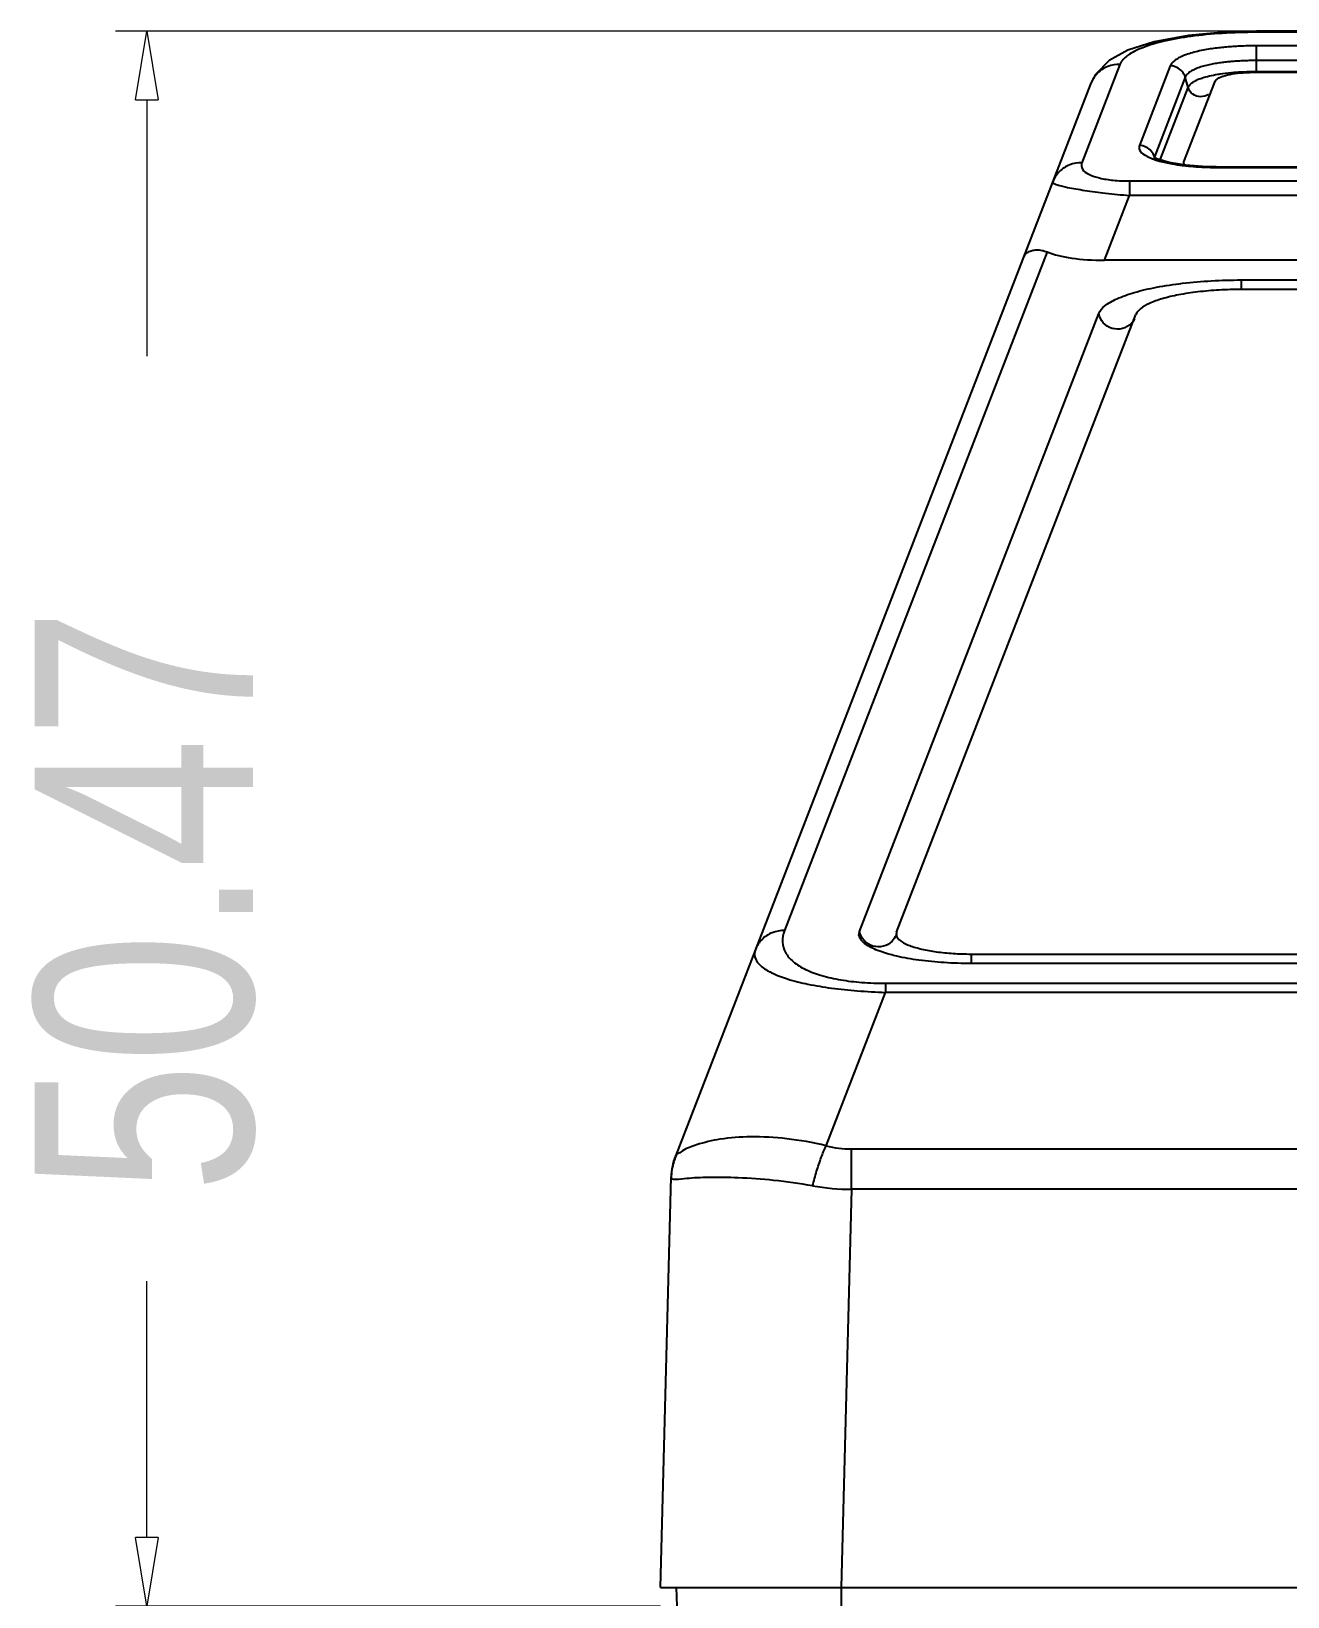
# Model space of a CAD drawing. Header units: inches. Extents: x -219 to 252, y -99 to 210.
# Drawn here: x -219.25 to -197.91, y 54.55 to 81.12 of the extents above; entities that cross this region are included whole.
import ezdxf

# ---------------------------------------------------------------- set-up
doc = ezdxf.new("R2010")
doc.units = ezdxf.units.IN
doc.header["$MEASUREMENT"] = 0

# ---------------------------------------------------------------- blocks, each defined once
blk = doc.blocks.new('block 20')
at = {"color": 3, "lineweight": 5, "true_color": 0x00ff00}
blk.add_lwpolyline([(-208.563, 54.391), (-217.814, 54.391)], dxfattribs=at)
blk = doc.blocks.new('block 21')
at = {"color": 3, "lineweight": 5, "true_color": 0x00ff00}
blk.add_lwpolyline([(-198.381, 81.115), (-217.814, 81.115)], dxfattribs=at)
blk = doc.blocks.new('block 22')
at = {"color": 3, "lineweight": 5, "true_color": 0x00ff00}
blk.add_lwpolyline([(-217.284, 55.556), (-217.284, 59.902)], dxfattribs=at)
blk = doc.blocks.new('block 23')
at = {"color": 3, "lineweight": 5, "true_color": 0x00ff00}
blk.add_lwpolyline([(-217.284, 79.95), (-217.284, 75.604)], dxfattribs=at)
blk = doc.blocks.new('block 25')
at = {"color": 3, "lineweight": 5, "true_color": 0x00ff00}
blk.add_lwpolyline([(-217.09, 55.556), (-217.284, 54.391)], dxfattribs=at)
blk = doc.blocks.new('block 26')
at = {"color": 3, "lineweight": 5, "true_color": 0x00ff00}
blk.add_lwpolyline([(-217.284, 54.391), (-217.478, 55.556)], dxfattribs=at)
blk = doc.blocks.new('block 27')
at = {"color": 3, "lineweight": 5, "true_color": 0x00ff00}
blk.add_lwpolyline([(-217.09, 55.556), (-217.478, 55.556)], dxfattribs=at)
blk = doc.blocks.new('block 24')
for name in ['block 26', 'block 27', 'block 25']:
    blk.add_blockref(name, (0, 0))
blk = doc.blocks.new('block 29')
at = {"color": 3, "lineweight": 5, "true_color": 0x00ff00}
blk.add_lwpolyline([(-217.478, 79.95), (-217.284, 81.115)], dxfattribs=at)
blk = doc.blocks.new('block 30')
at = {"color": 3, "lineweight": 5, "true_color": 0x00ff00}
blk.add_lwpolyline([(-217.284, 81.115), (-217.09, 79.95)], dxfattribs=at)
blk = doc.blocks.new('block 31')
at = {"color": 3, "lineweight": 5, "true_color": 0x00ff00}
blk.add_lwpolyline([(-217.478, 79.95), (-217.09, 79.95)], dxfattribs=at)
blk = doc.blocks.new('block 28')
for name in ['block 29', 'block 30', 'block 31']:
    blk.add_blockref(name, (0, 0))
blk = doc.blocks.new('block 32')
at = {"color": 7, "true_color": 0xffffff, "insert": (-215.431, 61.399), "char_height": 3.70665, "attachment_point": 7, "rotation": 90}
blk.add_mtext('\\fAdobe Song Std L|b0|i0|c0|p34;\\W0.8;50.47', dxfattribs=at)
blk = doc.blocks.new('block 33')
at = {"lineweight": 0}
blk.add_lwpolyline([(-208.563, 54.391), (-208.563, 54.391)], dxfattribs=at)
blk = doc.blocks.new('block 34')
at = {"lineweight": 0}
blk.add_lwpolyline([(-198.381, 81.115), (-198.381, 81.115)], dxfattribs=at)
blk = doc.blocks.new('block 35')
at = {"lineweight": 0}
blk.add_lwpolyline([(-217.284, 81.115), (-217.284, 81.115)], dxfattribs=at)
blk = doc.blocks.new('block 19')
for name in ['block 21', 'block 28', 'block 35', 'block 34', 'block 23', 'block 32', 'block 22', 'block 24', 'block 20', 'block 33']:
    blk.add_blockref(name, (0, 0))
blk = doc.blocks.new('block 1587')
at = {"color": 7, "lineweight": 25, "true_color": 0xffffff}
blk.add_lwpolyline([(-208.297, 54.708), (-208.286, 54.391)], dxfattribs=at)
blk = doc.blocks.new('block 1588')
at = {"color": 7, "lineweight": 25, "true_color": 0xffffff}
blk.add_lwpolyline([(-205.492, 54.708), (-205.492, 54.391)], dxfattribs=at)
blk = doc.blocks.new('block 1589')
at = {"color": 7, "lineweight": 25, "true_color": 0xffffff}
blk.add_lwpolyline([(-205.316, 61.463), (-205.316, 62.148)], dxfattribs=at)
blk = doc.blocks.new('block 1590')
at = {"color": 7, "lineweight": 25, "true_color": 0xffffff}
blk.add_lwpolyline([(-208.563, 54.708), (-208.38, 61.673)], dxfattribs=at)
blk = doc.blocks.new('block 1591')
at = {"color": 7, "lineweight": 25, "true_color": 0xffffff}
blk.add_lwpolyline([(-205.316, 61.463), (-205.492, 54.708)], dxfattribs=at)
blk = doc.blocks.new('block 1593')
at = {"color": 7, "lineweight": 25, "true_color": 0xffffff}
blk.add_lwpolyline([(-204.741, 64.96), (-204.741, 64.805)], dxfattribs=at)
blk = doc.blocks.new('block 1595')
at = {"color": 7, "lineweight": 25, "true_color": 0xffffff}
blk.add_lwpolyline([(-203.288, 65.456), (-203.288, 65.283)], dxfattribs=at)
blk = doc.blocks.new('block 1596')
at = {"color": 7, "lineweight": 25, "true_color": 0xffffff}
blk.add_lwpolyline([(-205.192, 65.769), (-205.184, 65.841)], dxfattribs=at)
blk = doc.blocks.new('block 1597')
at = {"color": 7, "lineweight": 25, "true_color": 0xffffff}
blk.add_lwpolyline([(-204.552, 65.825), (-204.557, 65.808)], dxfattribs=at)
blk = doc.blocks.new('block 1598')
at = {"color": 7, "lineweight": 25, "true_color": 0xffffff}
blk.add_lwpolyline([(-199.675, 78.899), (-199.674, 78.902)], dxfattribs=at)
blk = doc.blocks.new('block 1599')
at = {"color": 7, "lineweight": 25, "true_color": 0xffffff}
blk.add_lwpolyline([(-201.021, 77.23), (-200.596, 78.328)], dxfattribs=at)
blk = doc.blocks.new('block 1600')
at = {"color": 7, "lineweight": 25, "true_color": 0xffffff}
blk.add_lwpolyline([(-200.76, 80.552), (-201.407, 78.884)], dxfattribs=at)
blk = doc.blocks.new('block 1601')
at = {"color": 7, "lineweight": 25, "true_color": 0xffffff}
blk.add_lwpolyline([(-201.994, 77.37), (-206.457, 65.854)], dxfattribs=at)
blk = doc.blocks.new('block 1602')
at = {"color": 7, "lineweight": 25, "true_color": 0xffffff}
blk.add_lwpolyline([(-199.905, 80.529), (-200.429, 79.177)], dxfattribs=at)
blk = doc.blocks.new('block 1603')
at = {"color": 7, "lineweight": 25, "true_color": 0xffffff}
blk.add_lwpolyline([(-199.652, 80.337), (-200.176, 78.985)], dxfattribs=at)
blk = doc.blocks.new('block 1604')
at = {"color": 7, "lineweight": 25, "true_color": 0xffffff}
blk.add_lwpolyline([(-205.184, 65.841), (-201.121, 76.324)], dxfattribs=at)
blk = doc.blocks.new('block 1605')
at = {"color": 7, "lineweight": 25, "true_color": 0xffffff}
blk.add_lwpolyline([(-200.078, 78.932), (-199.601, 80.163)], dxfattribs=at)
blk = doc.blocks.new('block 1606')
at = {"color": 7, "lineweight": 25, "true_color": 0xffffff}
blk.add_lwpolyline([(-199.674, 78.902), (-199.15, 80.254)], dxfattribs=at)
blk = doc.blocks.new('block 1607')
at = {"color": 7, "lineweight": 25, "true_color": 0xffffff}
blk.add_lwpolyline([(-204.552, 65.825), (-200.489, 76.309)], dxfattribs=at)
blk = doc.blocks.new('block 1608')
at = {"color": 7, "lineweight": 25, "true_color": 0xffffff}
blk.add_lwpolyline([(-205.75, 62.202), (-204.741, 64.805)], dxfattribs=at)
blk = doc.blocks.new('block 1609')
at = {"color": 7, "lineweight": 25, "true_color": 0xffffff}
blk.add_lwpolyline([(-201.253, 80.235), (-208.309, 62.028)], dxfattribs=at)
blk = doc.blocks.new('block 1610')
at = {"color": 7, "lineweight": 25, "true_color": 0xffffff}
blk.add_lwpolyline([(-200.596, 78.575), (-200.596, 78.328)], dxfattribs=at)
blk = doc.blocks.new('block 1611')
at = {"color": 7, "lineweight": 25, "true_color": 0xffffff}
blk.add_lwpolyline([(-199.124, 78.813), (-199.124, 78.805)], dxfattribs=at)
blk = doc.blocks.new('block 1612')
at = {"color": 7, "lineweight": 25, "true_color": 0xffffff}
blk.add_lwpolyline([(-198.698, 76.734), (-198.698, 76.895)], dxfattribs=at)
blk = doc.blocks.new('block 1613')
at = {"color": 7, "lineweight": 25, "true_color": 0xffffff}
blk.add_lwpolyline([(-198.442, 80.619), (-198.442, 80.869)], dxfattribs=at)
blk = doc.blocks.new('block 1614')
at = {"color": 7, "lineweight": 25, "true_color": 0xffffff}
blk.add_lwpolyline([(-198.442, 81.098), (-198.442, 81.115)], dxfattribs=at)
blk = doc.blocks.new('block 1616')
at = {"color": 7, "lineweight": 25, "true_color": 0xffffff}
blk.add_lwpolyline([(-198.442, 80.433), (-198.442, 80.619)], dxfattribs=at)
blk = doc.blocks.new('block 1617')
at = {"color": 7, "lineweight": 25, "true_color": 0xffffff}
blk.add_lwpolyline([(-200.946, 80.617), (-201.176, 80.381), (-201.253, 80.235)], dxfattribs=at)
blk = doc.blocks.new('block 1621')
at = {"color": 7, "lineweight": 25, "true_color": 0xffffff}
blk.add_lwpolyline([(-199.601, 80.163), (-199.652, 80.337)], dxfattribs=at)
blk = doc.blocks.new('block 1622')
at = {"color": 7, "lineweight": 25, "true_color": 0xffffff}
blk.add_lwpolyline([(-200.169, 78.961), (-200.176, 78.985)], dxfattribs=at)
blk = doc.blocks.new('block 1624')
at = {"color": 7, "lineweight": 25, "true_color": 0xffffff}
blk.add_lwpolyline([(-200.627, 80.794), (-200.946, 80.617)], dxfattribs=at)
blk = doc.blocks.new('block 1641')
at = {"color": 7, "lineweight": 25, "true_color": 0xffffff}
blk.add_lwpolyline([(-208.563, 54.708), (-102.658, 54.708)], dxfattribs=at)
blk = doc.blocks.new('block 1642')
at = {"color": 7, "lineweight": 25, "true_color": 0xffffff}
blk.add_lwpolyline([(-105.905, 61.463), (-205.316, 61.463)], dxfattribs=at)
blk = doc.blocks.new('block 1644')
at = {"color": 7, "lineweight": 25, "true_color": 0xffffff}
blk.add_lwpolyline([(-205.316, 62.148), (-105.905, 62.148)], dxfattribs=at)
blk = doc.blocks.new('block 1645')
at = {"color": 7, "lineweight": 25, "true_color": 0xffffff}
blk.add_lwpolyline([(-106.48, 64.805), (-204.741, 64.805)], dxfattribs=at)
blk = doc.blocks.new('block 1646')
at = {"color": 7, "lineweight": 25, "true_color": 0xffffff}
blk.add_lwpolyline([(-204.741, 64.96), (-106.48, 64.96)], dxfattribs=at)
blk = doc.blocks.new('block 1647')
at = {"color": 7, "lineweight": 25, "true_color": 0xffffff}
blk.add_lwpolyline([(-107.933, 65.295), (-203.288, 65.295)], dxfattribs=at)
blk = doc.blocks.new('block 1648')
at = {"color": 7, "lineweight": 25, "true_color": 0xffffff}
blk.add_lwpolyline([(-203.288, 65.456), (-107.933, 65.456)], dxfattribs=at)
blk = doc.blocks.new('block 1650')
at = {"color": 7, "lineweight": 25, "true_color": 0xffffff}
blk.add_lwpolyline([(-199.642, 78.843), (-199.925, 78.89), (-200.115, 78.944), (-200.16, 78.963)], dxfattribs=at)
blk = doc.blocks.new('block 1655')
at = {"color": 7, "lineweight": 25, "true_color": 0xffffff}
blk.add_lwpolyline([(-112.523, 76.734), (-198.698, 76.734)], dxfattribs=at)
blk = doc.blocks.new('block 1656')
at = {"color": 7, "lineweight": 25, "true_color": 0xffffff}
blk.add_lwpolyline([(-198.698, 76.895), (-112.523, 76.895)], dxfattribs=at)
blk = doc.blocks.new('block 1657')
at = {"color": 7, "lineweight": 25, "true_color": 0xffffff}
blk.add_lwpolyline([(-199.291, 78.816), (-199.642, 78.843)], dxfattribs=at)
blk = doc.blocks.new('block 1661')
at = {"color": 7, "lineweight": 25, "true_color": 0xffffff}
blk.add_lwpolyline([(-110.2, 77.23), (-201.021, 77.23)], dxfattribs=at)
blk = doc.blocks.new('block 1662')
at = {"color": 7, "lineweight": 25, "true_color": 0xffffff}
blk.add_lwpolyline([(-110.625, 78.328), (-200.596, 78.328)], dxfattribs=at)
blk = doc.blocks.new('block 1663')
at = {"color": 7, "lineweight": 25, "true_color": 0xffffff}
blk.add_lwpolyline([(-200.596, 78.575), (-110.625, 78.575)], dxfattribs=at)
blk = doc.blocks.new('block 1664')
at = {"color": 7, "lineweight": 25, "true_color": 0xffffff}
blk.add_lwpolyline([(-199.124, 78.805), (-112.097, 78.805)], dxfattribs=at)
blk = doc.blocks.new('block 1665')
at = {"color": 7, "lineweight": 25, "true_color": 0xffffff}
blk.add_lwpolyline([(-199.124, 78.813), (-112.097, 78.813)], dxfattribs=at)
blk = doc.blocks.new('block 1666')
at = {"color": 7, "lineweight": 25, "true_color": 0xffffff}
blk.add_lwpolyline([(-198.442, 80.42), (-112.779, 80.42)], dxfattribs=at)
blk = doc.blocks.new('block 1667')
at = {"color": 7, "lineweight": 25, "true_color": 0xffffff}
blk.add_lwpolyline([(-198.442, 80.433), (-112.779, 80.433)], dxfattribs=at)
blk = doc.blocks.new('block 1668')
at = {"color": 7, "lineweight": 25, "true_color": 0xffffff}
blk.add_lwpolyline([(-112.779, 80.619), (-198.442, 80.619)], dxfattribs=at)
blk = doc.blocks.new('block 1669')
at = {"color": 7, "lineweight": 25, "true_color": 0xffffff}
blk.add_lwpolyline([(-112.779, 80.869), (-198.442, 80.869)], dxfattribs=at)
blk = doc.blocks.new('block 1670')
at = {"color": 7, "lineweight": 25, "true_color": 0xffffff}
blk.add_lwpolyline([(-199.124, 78.813), (-199.291, 78.816)], dxfattribs=at)
blk = doc.blocks.new('block 1673')
at = {"color": 7, "lineweight": 25, "true_color": 0xffffff}
blk.add_lwpolyline([(-198.442, 81.115), (-198.924, 81.104), (-199.599, 81.045), (-200.182, 80.938), (-200.627, 80.794)], dxfattribs=at)
blk = doc.blocks.new('block 1674')
at = {"color": 7, "lineweight": 25, "true_color": 0xffffff}
blk.add_lwpolyline([(-112.779, 81.098), (-198.442, 81.098)], dxfattribs=at)
blk = doc.blocks.new('block 1675')
at = {"color": 7, "lineweight": 25, "true_color": 0xffffff}
blk.add_lwpolyline([(-112.779, 81.115), (-198.442, 81.115)], dxfattribs=at)
blk = doc.blocks.new('block 2545')
at = {"color": 7, "lineweight": 25, "true_color": 0xffffff}
blk.add_open_spline([(-208.309, 62.028), (-208.353, 61.915), (-208.377, 61.795), (-208.38, 61.673)], degree=3, dxfattribs=at)
blk = doc.blocks.new('block 2546')
at = {"color": 7, "lineweight": 25, "true_color": 0xffffff}
blk.add_open_spline([(-208.301, 62.025), (-208.314, 61.993), (-208.326, 61.961), (-208.336, 61.928)], degree=3, dxfattribs=at)
blk = doc.blocks.new('block 2547')
at = {"color": 7, "lineweight": 25, "true_color": 0xffffff}
blk.add_open_spline([(-208.286, 62.059), (-208.291, 62.048), (-208.296, 62.037), (-208.301, 62.025)], degree=3, dxfattribs=at)
blk = doc.blocks.new('block 2548')
at = {"color": 7, "lineweight": 25, "true_color": 0xffffff}
blk.add_open_spline([(-208.336, 61.928), (-208.349, 61.884), (-208.36, 61.838), (-208.368, 61.792)], degree=3, dxfattribs=at)
blk = doc.blocks.new('block 2549')
at = {"color": 7, "lineweight": 25, "true_color": 0xffffff}
blk.add_open_spline([(-208.368, 61.792), (-208.375, 61.746), (-208.38, 61.699), (-208.381, 61.653)], degree=3, dxfattribs=at)
blk = doc.blocks.new('block 2552')
at = {"color": 7, "lineweight": 25, "true_color": 0xffffff}
blk.add_open_spline([(-199.515, 78.82), (-199.385, 78.81), (-199.254, 78.805), (-199.124, 78.805)], degree=3, dxfattribs=at)
blk = doc.blocks.new('block 2553')
at = {"color": 7, "lineweight": 25, "true_color": 0xffffff}
blk.add_open_spline([(-199.683, 78.837), (-199.627, 78.83), (-199.571, 78.825), (-199.515, 78.82)], degree=3, dxfattribs=at)
blk = doc.blocks.new('block 2554')
at = {"color": 7, "lineweight": 25, "true_color": 0xffffff}
blk.add_open_spline([(-205.979, 61.522), (-205.76, 61.484), (-205.538, 61.465), (-205.316, 61.463)], degree=3, dxfattribs=at)
blk = doc.blocks.new('block 2555')
at = {"color": 7, "lineweight": 25, "true_color": 0xffffff}
blk.add_open_spline([(-199.702, 78.839), (-199.696, 78.838), (-199.689, 78.838), (-199.683, 78.837)], degree=3, dxfattribs=at)
blk = doc.blocks.new('block 2556')
at = {"color": 7, "lineweight": 25, "true_color": 0xffffff}
blk.add_open_spline([(-199.874, 78.866), (-199.817, 78.855), (-199.76, 78.847), (-199.702, 78.839)], degree=3, dxfattribs=at)
blk = doc.blocks.new('block 2557')
at = {"color": 7, "lineweight": 25, "true_color": 0xffffff}
blk.add_open_spline([(-205.75, 62.202), (-205.608, 62.166), (-205.462, 62.148), (-205.316, 62.148)], degree=3, dxfattribs=at)
blk = doc.blocks.new('block 2558')
at = {"color": 7, "lineweight": 25, "true_color": 0xffffff}
blk.add_open_spline([(-200.162, 78.936), (-200.138, 78.928), (-200.115, 78.921), (-200.09, 78.914)], degree=3, dxfattribs=at)
blk = doc.blocks.new('block 2801')
at = {"color": 7, "lineweight": 25, "true_color": 0xffffff}
blk.add_open_spline([(-203.288, 65.295), (-203.44, 65.295), (-203.592, 65.3), (-203.743, 65.31), (-203.887, 65.319), (-204.031, 65.333), (-204.174, 65.352), (-204.3, 65.369), (-204.426, 65.391), (-204.55, 65.42), (-204.588, 65.428), (-204.625, 65.437), (-204.662, 65.447)], degree=3, knots=[0, 0, 0, 0, 1, 1, 1, 2, 2, 2, 3, 3, 3, 4, 4, 4, 4], dxfattribs=at)
blk = doc.blocks.new('block 2802')
at = {"color": 7, "lineweight": 25, "true_color": 0xffffff}
blk.add_open_spline([(-204.662, 65.447), (-204.726, 65.465), (-204.79, 65.484), (-204.852, 65.508)], degree=3, dxfattribs=at)
blk = doc.blocks.new('block 2803')
at = {"color": 7, "lineweight": 25, "true_color": 0xffffff}
blk.add_open_spline([(-204.852, 65.508), (-204.925, 65.535), (-204.997, 65.569), (-205.064, 65.611)], degree=3, dxfattribs=at)
blk = doc.blocks.new('block 2804')
at = {"color": 7, "lineweight": 25, "true_color": 0xffffff}
blk.add_open_spline([(-205.064, 65.611), (-205.108, 65.64), (-205.154, 65.676), (-205.176, 65.724), (-205.183, 65.738), (-205.188, 65.754), (-205.19, 65.769)], degree=3, knots=[0, 0, 0, 0, 1, 1, 1, 2, 2, 2, 2], dxfattribs=at)
blk = doc.blocks.new('block 2806')
at = {"color": 7, "lineweight": 25, "true_color": 0xffffff}
blk.add_open_spline([(-198.698, 76.734), (-198.824, 76.734), (-198.951, 76.731), (-199.077, 76.724), (-199.198, 76.717), (-199.319, 76.706), (-199.439, 76.692), (-199.549, 76.679), (-199.658, 76.663), (-199.766, 76.642), (-199.86, 76.624), (-199.952, 76.602), (-200.044, 76.575), (-200.118, 76.553), (-200.191, 76.527), (-200.261, 76.495), (-200.315, 76.471), (-200.366, 76.443), (-200.412, 76.405), (-200.444, 76.379), (-200.474, 76.347), (-200.489, 76.309)], degree=3, knots=[0, 0, 0, 0, 1, 1, 1, 2, 2, 2, 3, 3, 3, 4, 4, 4, 5, 5, 5, 6, 6, 6, 7, 7, 7, 7], dxfattribs=at)
blk = doc.blocks.new('block 2807')
at = {"color": 7, "lineweight": 25, "true_color": 0xffffff}
blk.add_open_spline([(-199.15, 80.254), (-199.141, 80.276), (-199.123, 80.294), (-199.103, 80.309), (-199.073, 80.331), (-199.039, 80.344), (-199.005, 80.356), (-198.957, 80.372), (-198.907, 80.383), (-198.857, 80.391), (-198.794, 80.402), (-198.73, 80.409), (-198.666, 80.413), (-198.591, 80.418), (-198.516, 80.42), (-198.442, 80.42)], degree=3, knots=[0, 0, 0, 0, 1, 1, 1, 2, 2, 2, 3, 3, 3, 4, 4, 4, 5, 5, 5, 5], dxfattribs=at)
blk = doc.blocks.new('block 2810')
at = {"color": 7, "lineweight": 25, "true_color": 0xffffff}
blk.add_open_spline([(-206.457, 65.854), (-206.481, 65.792), (-206.495, 65.725), (-206.491, 65.658), (-206.488, 65.597), (-206.469, 65.537), (-206.44, 65.483), (-206.407, 65.423), (-206.36, 65.371), (-206.308, 65.327), (-206.245, 65.274), (-206.175, 65.231), (-206.101, 65.195), (-206.012, 65.152), (-205.92, 65.118), (-205.825, 65.091), (-205.719, 65.06), (-205.61, 65.036), (-205.501, 65.018), (-205.382, 64.998), (-205.262, 64.984), (-205.141, 64.975), (-205.008, 64.965), (-204.874, 64.96), (-204.741, 64.96)], degree=3, knots=[0, 0, 0, 0, 1, 1, 1, 2, 2, 2, 3, 3, 3, 4, 4, 4, 5, 5, 5, 6, 6, 6, 7, 7, 7, 8, 8, 8, 8], dxfattribs=at)
blk = doc.blocks.new('block 2820')
at = {"color": 7, "lineweight": 25, "true_color": 0xffffff}
blk.add_open_spline([(-205.979, 61.522), (-206.199, 61.56), (-206.42, 61.59), (-206.642, 61.614), (-206.842, 61.635), (-207.043, 61.65), (-207.244, 61.658)], degree=3, knots=[0, 0, 0, 0, 1, 1, 1, 2, 2, 2, 2], dxfattribs=at)
blk = doc.blocks.new('block 2821')
at = {"color": 7, "lineweight": 25, "true_color": 0xffffff}
blk.add_open_spline([(-207.244, 61.658), (-207.411, 61.665), (-207.573, 61.666), (-207.746, 61.663), (-207.873, 61.661), (-208.005, 61.658), (-208.114, 61.644), (-208.175, 61.637), (-208.229, 61.626), (-208.32, 61.628), (-208.349, 61.629), (-208.381, 61.631), (-208.381, 61.653)], degree=3, knots=[0, 0, 0, 0, 1, 1, 1, 2, 2, 2, 3, 3, 3, 4, 4, 4, 4], dxfattribs=at)
blk = doc.blocks.new('block 2822')
at = {"color": 7, "lineweight": 25, "true_color": 0xffffff}
blk.add_open_spline([(-206.951, 65.533), (-206.968, 65.488), (-206.97, 65.436), (-206.956, 65.39), (-206.939, 65.339), (-206.903, 65.295), (-206.862, 65.259), (-206.807, 65.209), (-206.743, 65.171), (-206.677, 65.139), (-206.59, 65.096), (-206.498, 65.062), (-206.406, 65.033), (-206.292, 64.998), (-206.175, 64.969), (-206.058, 64.945), (-205.926, 64.918), (-205.792, 64.896), (-205.658, 64.878), (-205.513, 64.859), (-205.367, 64.844), (-205.221, 64.832), (-205.062, 64.819), (-204.901, 64.81), (-204.741, 64.805)], degree=3, knots=[0, 0, 0, 0, 1, 1, 1, 2, 2, 2, 3, 3, 3, 4, 4, 4, 5, 5, 5, 6, 6, 6, 7, 7, 7, 8, 8, 8, 8], dxfattribs=at)
blk = doc.blocks.new('block 2825')
at = {"color": 7, "lineweight": 25, "true_color": 0xffffff}
blk.add_open_spline([(-205.75, 62.202), (-205.97, 62.255), (-206.194, 62.295), (-206.419, 62.321), (-206.622, 62.344), (-206.827, 62.356), (-207.033, 62.354), (-207.207, 62.352), (-207.381, 62.34), (-207.553, 62.312), (-207.687, 62.291), (-207.819, 62.259), (-207.949, 62.218), (-208.032, 62.192), (-208.114, 62.162), (-208.187, 62.115), (-208.219, 62.095), (-208.25, 62.071), (-208.286, 62.059)], degree=3, knots=[0, 0, 0, 0, 1, 1, 1, 2, 2, 2, 3, 3, 3, 4, 4, 4, 5, 5, 5, 6, 6, 6, 6], dxfattribs=at)
blk = doc.blocks.new('block 2826')
at = {"color": 7, "lineweight": 25, "true_color": 0xffffff}
blk.add_open_spline([(-208.286, 62.059), (-208.29, 62.058), (-208.294, 62.054), (-208.298, 62.05), (-208.303, 62.043), (-208.306, 62.036), (-208.309, 62.028)], degree=3, knots=[0, 0, 0, 0, 1, 1, 1, 2, 2, 2, 2], dxfattribs=at)
blk = doc.blocks.new('block 2827')
at = {"color": 7, "lineweight": 25, "true_color": 0xffffff}
blk.add_open_spline([(-200.514, 76.233), (-200.528, 76.205), (-200.546, 76.179), (-200.567, 76.157), (-200.607, 76.115), (-200.661, 76.084), (-200.717, 76.07)], degree=3, knots=[0, 0, 0, 0, 1, 1, 1, 2, 2, 2, 2], dxfattribs=at)
blk = doc.blocks.new('block 2828')
at = {"color": 7, "lineweight": 25, "true_color": 0xffffff}
blk.add_open_spline([(-200.717, 76.07), (-200.774, 76.056), (-200.836, 76.057), (-200.893, 76.074), (-200.951, 76.092), (-201.003, 76.124), (-201.043, 76.169), (-201.083, 76.212), (-201.111, 76.267), (-201.121, 76.324)], degree=3, knots=[0, 0, 0, 0, 1, 1, 1, 2, 2, 2, 3, 3, 3, 3], dxfattribs=at)
blk = doc.blocks.new('block 2829')
at = {"color": 7, "lineweight": 25, "true_color": 0xffffff}
blk.add_open_spline([(-205.979, 61.522), (-205.958, 61.605), (-205.935, 61.688), (-205.91, 61.77), (-205.887, 61.848), (-205.861, 61.925), (-205.832, 62.001), (-205.807, 62.069), (-205.78, 62.136), (-205.75, 62.202)], degree=3, knots=[0, 0, 0, 0, 1, 1, 1, 2, 2, 2, 3, 3, 3, 3], dxfattribs=at)
blk = doc.blocks.new('block 2830')
at = {"color": 7, "lineweight": 25, "true_color": 0xffffff}
blk.add_open_spline([(-204.567, 65.773), (-204.582, 65.736), (-204.603, 65.702), (-204.63, 65.674)], degree=3, dxfattribs=at)
blk = doc.blocks.new('block 2831')
at = {"color": 7, "lineweight": 25, "true_color": 0xffffff}
blk.add_open_spline([(-204.63, 65.674), (-204.67, 65.632), (-204.723, 65.601), (-204.78, 65.587), (-204.838, 65.572), (-204.9, 65.574), (-204.956, 65.591)], degree=3, knots=[0, 0, 0, 0, 1, 1, 1, 2, 2, 2, 2], dxfattribs=at)
blk = doc.blocks.new('block 2832')
at = {"color": 7, "lineweight": 25, "true_color": 0xffffff}
blk.add_open_spline([(-204.956, 65.591), (-205.013, 65.608), (-205.066, 65.641), (-205.106, 65.685), (-205.146, 65.729), (-205.174, 65.784), (-205.184, 65.841)], degree=3, knots=[0, 0, 0, 0, 1, 1, 1, 2, 2, 2, 2], dxfattribs=at)
blk = doc.blocks.new('block 2835')
at = {"color": 7, "lineweight": 25, "true_color": 0xffffff}
blk.add_open_spline([(-201.407, 78.884), (-201.42, 78.851), (-201.414, 78.809), (-201.397, 78.777), (-201.375, 78.736), (-201.333, 78.71), (-201.29, 78.689), (-201.231, 78.66), (-201.17, 78.641), (-201.108, 78.626), (-201.032, 78.608), (-200.953, 78.596), (-200.875, 78.588), (-200.782, 78.579), (-200.689, 78.575), (-200.596, 78.575)], degree=3, knots=[0, 0, 0, 0, 1, 1, 1, 2, 2, 2, 3, 3, 3, 4, 4, 4, 5, 5, 5, 5], dxfattribs=at)
blk = doc.blocks.new('block 2836')
at = {"color": 7, "lineweight": 25, "true_color": 0xffffff}
blk.add_open_spline([(-198.442, 81.098), (-198.636, 81.098), (-198.831, 81.092), (-199.025, 81.08), (-199.202, 81.069), (-199.378, 81.052), (-199.554, 81.029), (-199.707, 81.008), (-199.859, 80.982), (-200.009, 80.947), (-200.133, 80.918), (-200.256, 80.883), (-200.374, 80.837), (-200.464, 80.803), (-200.551, 80.763), (-200.631, 80.704), (-200.685, 80.664), (-200.736, 80.614), (-200.76, 80.552)], degree=3, knots=[0, 0, 0, 0, 1, 1, 1, 2, 2, 2, 3, 3, 3, 4, 4, 4, 5, 5, 5, 6, 6, 6, 6], dxfattribs=at)
blk = doc.blocks.new('block 2837')
at = {"color": 7, "lineweight": 25, "true_color": 0xffffff}
blk.add_open_spline([(-198.442, 80.869), (-198.492, 80.869), (-198.542, 80.868), (-198.593, 80.867), (-198.636, 80.866), (-198.68, 80.864), (-198.724, 80.862), (-198.763, 80.861), (-198.803, 80.859), (-198.842, 80.856), (-198.878, 80.854), (-198.915, 80.851), (-198.951, 80.848), (-198.987, 80.845), (-199.022, 80.841), (-199.058, 80.837), (-199.095, 80.833), (-199.132, 80.829), (-199.169, 80.824), (-199.209, 80.818), (-199.248, 80.812), (-199.288, 80.806), (-199.329, 80.798), (-199.37, 80.791), (-199.411, 80.782), (-199.451, 80.773), (-199.491, 80.763), (-199.531, 80.752), (-199.568, 80.742), (-199.605, 80.73), (-199.642, 80.717), (-199.672, 80.706), (-199.702, 80.693), (-199.731, 80.68), (-199.753, 80.669), (-199.775, 80.657), (-199.796, 80.644), (-199.812, 80.634), (-199.828, 80.623), (-199.842, 80.611), (-199.853, 80.601), (-199.863, 80.591), (-199.873, 80.58), (-199.88, 80.572), (-199.887, 80.563), (-199.893, 80.553), (-199.898, 80.546), (-199.902, 80.537), (-199.905, 80.529)], degree=3, knots=[0, 0, 0, 0, 1, 1, 1, 2, 2, 2, 3, 3, 3, 4, 4, 4, 5, 5, 5, 6, 6, 6, 7, 7, 7, 8, 8, 8, 9, 9, 9, 10, 10, 10, 11, 11, 11, 12, 12, 12, 13, 13, 13, 14, 14, 14, 15, 15, 15, 16, 16, 16, 16], dxfattribs=at)
blk = doc.blocks.new('block 2838')
at = {"color": 7, "lineweight": 25, "true_color": 0xffffff}
blk.add_open_spline([(-200.429, 79.177), (-200.438, 79.154), (-200.436, 79.125), (-200.426, 79.102), (-200.411, 79.066), (-200.378, 79.041), (-200.345, 79.02), (-200.287, 78.983), (-200.226, 78.958), (-200.162, 78.936)], degree=3, knots=[0, 0, 0, 0, 1, 1, 1, 2, 2, 2, 3, 3, 3, 3], dxfattribs=at)
blk = doc.blocks.new('block 2839')
at = {"color": 7, "lineweight": 25, "true_color": 0xffffff}
blk.add_open_spline([(-200.09, 78.914), (-200.019, 78.894), (-199.947, 78.879), (-199.874, 78.866)], degree=3, dxfattribs=at)
blk = doc.blocks.new('block 2844')
at = {"color": 7, "lineweight": 25, "true_color": 0xffffff}
blk.add_open_spline([(-204.557, 65.808), (-204.56, 65.787), (-204.556, 65.765), (-204.547, 65.745), (-204.531, 65.713), (-204.501, 65.688), (-204.471, 65.669)], degree=3, knots=[0, 0, 0, 0, 1, 1, 1, 2, 2, 2, 2], dxfattribs=at)
blk = doc.blocks.new('block 2845')
at = {"color": 7, "lineweight": 25, "true_color": 0xffffff}
blk.add_open_spline([(-204.471, 65.669), (-204.427, 65.64), (-204.379, 65.618), (-204.33, 65.599), (-204.264, 65.575), (-204.197, 65.556), (-204.129, 65.54), (-204.047, 65.521), (-203.963, 65.506), (-203.879, 65.495), (-203.784, 65.481), (-203.688, 65.472), (-203.592, 65.466), (-203.491, 65.459), (-203.389, 65.456), (-203.288, 65.456)], degree=3, knots=[0, 0, 0, 0, 1, 1, 1, 2, 2, 2, 3, 3, 3, 4, 4, 4, 5, 5, 5, 5], dxfattribs=at)
blk = doc.blocks.new('block 2846')
at = {"color": 7, "lineweight": 25, "true_color": 0xffffff}
blk.add_open_spline([(-200.76, 80.552), (-200.83, 80.554), (-200.902, 80.542), (-200.968, 80.516), (-201.033, 80.491), (-201.092, 80.452), (-201.142, 80.403), (-201.19, 80.355), (-201.228, 80.297), (-201.253, 80.235)], degree=3, knots=[0, 0, 0, 0, 1, 1, 1, 2, 2, 2, 3, 3, 3, 3], dxfattribs=at)
blk = doc.blocks.new('block 2847')
at = {"color": 7, "lineweight": 25, "true_color": 0xffffff}
blk.add_open_spline([(-201.407, 78.884), (-201.477, 78.886), (-201.548, 78.874), (-201.614, 78.848), (-201.679, 78.823), (-201.739, 78.784), (-201.788, 78.735), (-201.837, 78.686), (-201.876, 78.627), (-201.901, 78.563)], degree=3, knots=[0, 0, 0, 0, 1, 1, 1, 2, 2, 2, 3, 3, 3, 3], dxfattribs=at)
blk = doc.blocks.new('block 2848')
at = {"color": 7, "lineweight": 25, "true_color": 0xffffff}
blk.add_open_spline([(-206.457, 65.854), (-206.527, 65.856), (-206.599, 65.843), (-206.664, 65.818), (-206.729, 65.792), (-206.789, 65.754), (-206.838, 65.704), (-206.887, 65.656), (-206.926, 65.597), (-206.951, 65.533)], degree=3, knots=[0, 0, 0, 0, 1, 1, 1, 2, 2, 2, 3, 3, 3, 3], dxfattribs=at)
blk = doc.blocks.new('block 2849')
at = {"color": 7, "lineweight": 25, "true_color": 0xffffff}
blk.add_open_spline([(-200.176, 78.985), (-200.178, 78.979), (-200.18, 78.972), (-200.18, 78.964)], degree=3, dxfattribs=at)
blk = doc.blocks.new('block 2850')
at = {"color": 7, "lineweight": 25, "true_color": 0xffffff}
blk.add_open_spline([(-200.18, 78.964), (-200.181, 78.956), (-200.18, 78.947), (-200.178, 78.938)], degree=3, dxfattribs=at)
blk = doc.blocks.new('block 2851')
at = {"color": 7, "lineweight": 25, "true_color": 0xffffff}
blk.add_open_spline([(-199.649, 78.839), (-199.653, 78.843), (-199.658, 78.848), (-199.662, 78.853)], degree=3, dxfattribs=at)
blk = doc.blocks.new('block 2852')
at = {"color": 7, "lineweight": 25, "true_color": 0xffffff}
blk.add_open_spline([(-199.662, 78.853), (-199.671, 78.866), (-199.679, 78.883), (-199.675, 78.899)], degree=3, dxfattribs=at)
blk = doc.blocks.new('block 2857')
at = {"color": 7, "lineweight": 25, "true_color": 0xffffff}
blk.add_open_spline([(-200.176, 78.985), (-200.186, 79.021), (-200.205, 79.055), (-200.229, 79.083)], degree=3, dxfattribs=at)
blk = doc.blocks.new('block 2858')
at = {"color": 7, "lineweight": 25, "true_color": 0xffffff}
blk.add_open_spline([(-200.229, 79.083), (-200.254, 79.111), (-200.285, 79.135), (-200.319, 79.151)], degree=3, dxfattribs=at)
blk = doc.blocks.new('block 2859')
at = {"color": 7, "lineweight": 25, "true_color": 0xffffff}
blk.add_open_spline([(-200.319, 79.151), (-200.353, 79.167), (-200.391, 79.176), (-200.429, 79.177)], degree=3, dxfattribs=at)
blk = doc.blocks.new('block 2860')
at = {"color": 7, "lineweight": 25, "true_color": 0xffffff}
blk.add_open_spline([(-198.442, 80.619), (-198.484, 80.619), (-198.527, 80.618), (-198.57, 80.617), (-198.606, 80.616), (-198.643, 80.615), (-198.68, 80.614), (-198.713, 80.612), (-198.746, 80.61), (-198.779, 80.608), (-198.809, 80.606), (-198.839, 80.604), (-198.869, 80.601), (-198.898, 80.599), (-198.927, 80.596), (-198.957, 80.593), (-198.987, 80.589), (-199.018, 80.586), (-199.048, 80.582), (-199.08, 80.577), (-199.113, 80.572), (-199.145, 80.567), (-199.178, 80.561), (-199.211, 80.555), (-199.244, 80.547)], degree=3, knots=[0, 0, 0, 0, 1, 1, 1, 2, 2, 2, 3, 3, 3, 4, 4, 4, 5, 5, 5, 6, 6, 6, 7, 7, 7, 8, 8, 8, 8], dxfattribs=at)
blk = doc.blocks.new('block 2861')
at = {"color": 7, "lineweight": 25, "true_color": 0xffffff}
blk.add_open_spline([(-199.244, 80.547), (-199.277, 80.54), (-199.31, 80.532), (-199.342, 80.523), (-199.373, 80.515), (-199.403, 80.505), (-199.432, 80.495), (-199.457, 80.485), (-199.482, 80.475), (-199.506, 80.464), (-199.524, 80.455), (-199.543, 80.445), (-199.56, 80.434), (-199.573, 80.426), (-199.586, 80.417), (-199.598, 80.407), (-199.608, 80.399), (-199.616, 80.39), (-199.624, 80.381), (-199.631, 80.374), (-199.637, 80.366), (-199.642, 80.358), (-199.646, 80.351), (-199.649, 80.344), (-199.652, 80.337)], degree=3, knots=[0, 0, 0, 0, 1, 1, 1, 2, 2, 2, 3, 3, 3, 4, 4, 4, 5, 5, 5, 6, 6, 6, 7, 7, 7, 8, 8, 8, 8], dxfattribs=at)
blk = doc.blocks.new('block 2862')
at = {"color": 7, "lineweight": 25, "true_color": 0xffffff}
blk.add_open_spline([(-199.652, 80.337), (-199.662, 80.373), (-199.681, 80.406), (-199.705, 80.435), (-199.73, 80.463), (-199.761, 80.487), (-199.795, 80.503), (-199.83, 80.519), (-199.868, 80.528), (-199.905, 80.529)], degree=3, knots=[0, 0, 0, 0, 1, 1, 1, 2, 2, 2, 3, 3, 3, 3], dxfattribs=at)
blk = doc.blocks.new('block 2863')
at = {"color": 7, "lineweight": 25, "true_color": 0xffffff}
blk.add_open_spline([(-199.601, 80.163), (-199.593, 80.184), (-199.579, 80.202), (-199.564, 80.217), (-199.555, 80.226), (-199.545, 80.234), (-199.535, 80.242), (-199.522, 80.251), (-199.508, 80.26), (-199.494, 80.268), (-199.46, 80.288), (-199.423, 80.303), (-199.386, 80.316), (-199.377, 80.319), (-199.368, 80.322), (-199.36, 80.325)], degree=3, knots=[0, 0, 0, 0, 1, 1, 1, 2, 2, 2, 3, 3, 3, 4, 4, 4, 5, 5, 5, 5], dxfattribs=at)
blk = doc.blocks.new('block 2864')
at = {"color": 7, "lineweight": 25, "true_color": 0xffffff}
blk.add_open_spline([(-199.36, 80.325), (-199.321, 80.338), (-199.281, 80.349), (-199.241, 80.358), (-199.195, 80.369), (-199.149, 80.378), (-199.102, 80.386)], degree=3, knots=[0, 0, 0, 0, 1, 1, 1, 2, 2, 2, 2], dxfattribs=at)
blk = doc.blocks.new('block 2865')
at = {"color": 7, "lineweight": 25, "true_color": 0xffffff}
blk.add_open_spline([(-199.102, 80.386), (-199.09, 80.388), (-199.078, 80.39), (-199.065, 80.392), (-198.999, 80.402), (-198.932, 80.41), (-198.866, 80.415), (-198.833, 80.418), (-198.799, 80.421), (-198.766, 80.423), (-198.73, 80.426), (-198.694, 80.427), (-198.657, 80.429), (-198.586, 80.432), (-198.514, 80.433), (-198.442, 80.433)], degree=3, knots=[0, 0, 0, 0, 1, 1, 1, 2, 2, 2, 3, 3, 3, 4, 4, 4, 5, 5, 5, 5], dxfattribs=at)
blk = doc.blocks.new('block 2871')
at = {"color": 7, "lineweight": 25, "true_color": 0xffffff}
blk.add_open_spline([(-199.259, 80.043), (-199.296, 80.017), (-199.345, 80.003), (-199.39, 80.004)], degree=3, dxfattribs=at)
blk = doc.blocks.new('block 2872')
at = {"color": 7, "lineweight": 25, "true_color": 0xffffff}
blk.add_open_spline([(-199.39, 80.004), (-199.437, 80.005), (-199.484, 80.021), (-199.522, 80.05), (-199.56, 80.078), (-199.588, 80.119), (-199.601, 80.163)], degree=3, knots=[0, 0, 0, 0, 1, 1, 1, 2, 2, 2, 2], dxfattribs=at)
blk = doc.blocks.new('block 2885')
at = {"color": 7, "lineweight": 25, "true_color": 0xffffff}
blk.add_open_spline([(-201.121, 76.324), (-201.101, 76.376), (-201.062, 76.418), (-201.018, 76.454), (-200.956, 76.505), (-200.886, 76.542), (-200.814, 76.575), (-200.718, 76.618), (-200.618, 76.653), (-200.517, 76.682), (-200.393, 76.719), (-200.267, 76.748), (-200.14, 76.772), (-199.993, 76.8), (-199.846, 76.822), (-199.697, 76.839), (-199.535, 76.858), (-199.372, 76.872), (-199.209, 76.881), (-199.039, 76.89), (-198.868, 76.895), (-198.698, 76.895)], degree=3, knots=[0, 0, 0, 0, 1, 1, 1, 2, 2, 2, 3, 3, 3, 4, 4, 4, 5, 5, 5, 6, 6, 6, 7, 7, 7, 7], dxfattribs=at)
blk = doc.blocks.new('block 2886')
at = {"color": 7, "lineweight": 25, "true_color": 0xffffff}
blk.add_open_spline([(-201.901, 78.563), (-201.91, 78.54), (-201.873, 78.527), (-201.841, 78.517), (-201.757, 78.489), (-201.707, 78.478), (-201.649, 78.466), (-201.563, 78.449), (-201.459, 78.431), (-201.359, 78.416), (-201.238, 78.398), (-201.123, 78.384), (-201.006, 78.37), (-200.87, 78.354), (-200.733, 78.34), (-200.596, 78.328)], degree=3, knots=[0, 0, 0, 0, 1, 1, 1, 2, 2, 2, 3, 3, 3, 4, 4, 4, 5, 5, 5, 5], dxfattribs=at)
blk = doc.blocks.new('block 2887')
at = {"color": 7, "lineweight": 25, "true_color": 0xffffff}
blk.add_open_spline([(-202.4, 77.274), (-202.393, 77.293), (-202.382, 77.311), (-202.368, 77.327), (-202.354, 77.343), (-202.337, 77.357), (-202.318, 77.368), (-202.298, 77.38), (-202.276, 77.389), (-202.253, 77.395), (-202.227, 77.402), (-202.201, 77.405), (-202.175, 77.406), (-202.146, 77.406), (-202.116, 77.403), (-202.087, 77.398), (-202.055, 77.392), (-202.024, 77.382), (-201.994, 77.37)], degree=3, knots=[0, 0, 0, 0, 1, 1, 1, 2, 2, 2, 3, 3, 3, 4, 4, 4, 5, 5, 5, 6, 6, 6, 6], dxfattribs=at)
blk = doc.blocks.new('block 2990')
at = {"color": 7, "lineweight": 25, "true_color": 0xffffff}
blk.add_open_spline([(-201.994, 77.37), (-201.772, 77.28), (-201.427, 77.23), (-201.021, 77.23)], degree=3, dxfattribs=at)

msp = doc.modelspace()

# ---------------------------------------------------------------- block references
for name in ['block 19', 'block 2836', 'block 1673', 'block 1614', 'block 1675', 'block 1674', 'block 1624', 'block 2837', 'block 1613', 'block 1669', 'block 1600', 'block 1617', 'block 2846', 'block 1602', 'block 2862', 'block 2861', 'block 2860', 'block 1616', 'block 1668', 'block 1609', 'block 1603', 'block 1606', 'block 1621', 'block 2863', 'block 2864', 'block 2807', 'block 2865', 'block 1667', 'block 1666', 'block 1605', 'block 2872', 'block 2871', 'block 2838', 'block 2859', 'block 2858', 'block 2857', 'block 2850', 'block 2849', 'block 1622', 'block 2558', 'block 1650', 'block 2839', 'block 1598', 'block 2847', 'block 2835', 'block 2556', 'block 2555', 'block 2553', 'block 2852', 'block 2851', 'block 1657', 'block 2552', 'block 1670', 'block 1611', 'block 1665', 'block 1664', 'block 2886', 'block 1610', 'block 1663', 'block 1599', 'block 1662', 'block 1601', 'block 2887', 'block 2990', 'block 1661', 'block 2885', 'block 1612', 'block 1656', 'block 2806', 'block 1655', 'block 1604', 'block 1607', 'block 2828', 'block 2827', 'block 2848', 'block 2810', 'block 1596', 'block 2804', 'block 2832', 'block 2831', 'block 2830', 'block 2844', 'block 1597', 'block 2845', 'block 2822', 'block 2803', 'block 2802', 'block 2801', 'block 1595', 'block 1648', 'block 1647', 'block 1593', 'block 1646', 'block 1608', 'block 1645', 'block 2825', 'block 2829', 'block 2557', 'block 2545', 'block 2548', 'block 2546', 'block 2826', 'block 2547', 'block 1589', 'block 1644', 'block 1590', 'block 2549', 'block 2821', 'block 2820', 'block 2554', 'block 1591', 'block 1642', 'block 1641', 'block 1587', 'block 1588']:
    msp.add_blockref(name, (0, 0))

doc.saveas('drawing.dxf')
